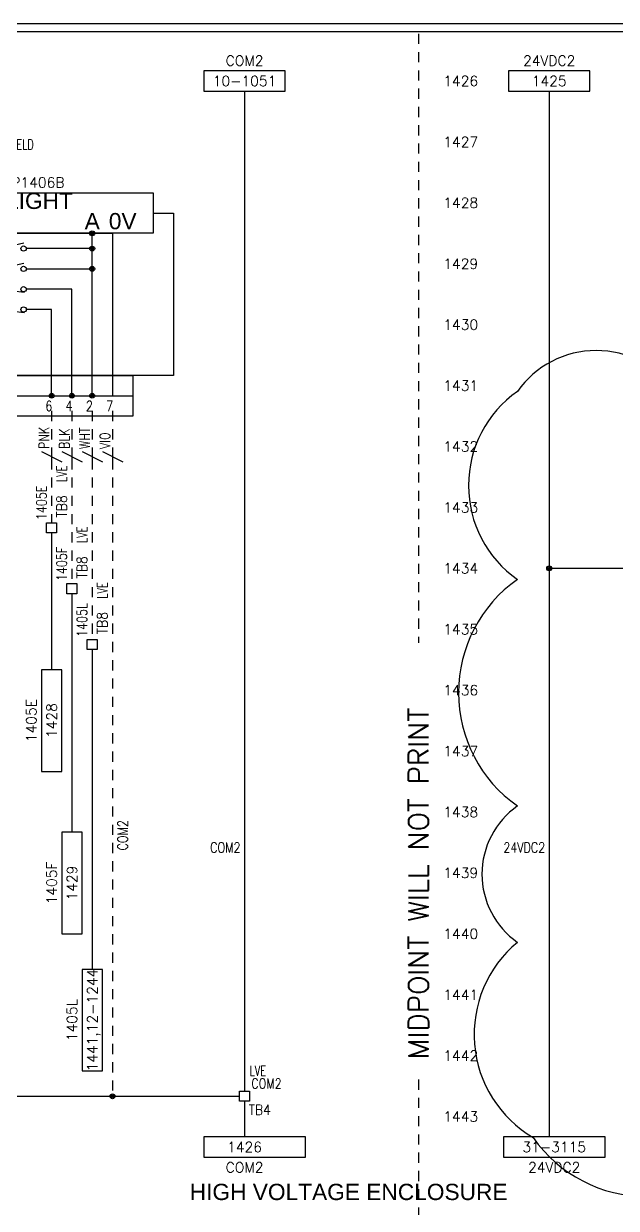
# Model space of a CAD drawing. Header units: inches. Extents: x 0 to 34.2, y 0 to 22.
# Drawn here: x 12.28 to 19.58, y 7.37 to 21.96 of the extents above; entities that cross this region are included whole.
import ezdxf
from ezdxf.enums import TextEntityAlignment as Align

# ---------------------------------------------------------------- set-up
doc = ezdxf.new("R2010")
doc.units = ezdxf.units.IN
doc.header["$MEASUREMENT"] = 0
doc.linetypes.add('HIDDEN2', pattern=[0.1875, 0.125, -0.0625])
for name, color, linetype in [('BLK_18AWG', 250, 'Continuous'), ('BLU_12AWG', 5, 'Continuous'), ('BLU_18AWG', 5, 'Continuous'), ('BLU_WHT_12AWG', 4, 'Continuous'), ('BLU_WHT_18AWG', 4, 'Continuous'), ('DESC', 150, 'Continuous'), ('LOC', 8, 'Continuous'), ('LOCBOX', 3, 'HIDDEN2'), ('MISC', 7, 'Continuous'), ('PNK_18AWG', 210, 'Continuous'), ('SYMS', 7, 'Continuous'), ('TAGS', 1, 'Continuous'), ('TERMS', 3, 'Continuous'), ('VIO_18AWG', 190, 'Continuous'), ('WHT_18AWG', 7, 'Continuous'), ('WIRENO', 3, 'Continuous'), ('WIREREF', 50, 'Continuous'), ('WIRES', 7, 'Continuous'), ('XREF', 7, 'Continuous')]:
    doc.layers.add(name, color=color, linetype=linetype)
doc.layers.add('MidPoint', color=210, linetype='HIDDEN2', plot=False)
doc.styles.add('Fields', font='simplex.shx', dxfattribs={"height": 0.185})
doc.styles.get("Standard").update_dxf_attribs({"font": 'arial.ttf'})
doc.styles.add('WD', font='romans.shx', dxfattribs={"height": 0.185})

# ---------------------------------------------------------------- blocks, each defined once
blk = doc.blocks.new('RG_Master_Ver_4_2_2')
at = {"color": 3}
blk.add_line((34.028, 21.856), (0.25, 21.856), dxfattribs=at)
blk.add_lwpolyline([(0, -0.044), (34.25, -0.044), (34.25, 21.956), (0, 21.956)], close=True, dxfattribs=at)
at = {"layer": 'MidPoint'}
for p, q in [((17.141, 21.831), (17.141, 14.331)), ((17.141, 8.956), (17.141, 1.581))]:
    blk.add_line(p, q, dxfattribs=at)
at = {"style": 'Fields'}
for tag, p in [('DESCRIPTION_3', (13.116, 1.307)), ('DRN_3', (15.472, 1.307)), ('CHK_3', (16.529, 1.307)), ('APP_3', (17.552, 1.307)), ('DATE_3', (18.829, 1.307)), ('CUSTOMER', (28.997, 1.214)), ('DRAWING_DESC', (32.229, 1.246)), ('DESCRIPTION_2', (13.116, 0.951)), ('DRN_2', (15.472, 0.951)), ('CHK_2', (16.529, 0.951)), ('APP_2', (17.552, 0.951)), ('DATE_2', (18.829, 0.951)), ('DRAWING_#', (32.125, 0.894)), ('SIZE', (30.715, 0.894)), ('REV', (33.543, 0.894)), ('PROJECT_#', (28.981, 0.581)), ('DESCRIPTION_1', (13.116, 0.596)), ('DRN_1', (15.472, 0.596)), ('CHK_1', (16.529, 0.596)), ('APP_1', (17.552, 0.596)), ('DATE_1', (18.829, 0.596)), ('DRN_BY', (30.875, 0.524)), ('CHK_BY', (31.762, 0.524)), ('APP_BY', (32.75, 0.524)), ('SCALE', (33.652, 0.524)), ('PROJECT_NAME', (29.021, 0.176)), ('SHEETNUM', (32.753, 0.176)), ('TTL_SHTS', (33.547, 0.176))]:
    blk.add_attdef(tag, text='', height=0.125, dxfattribs=at).set_placement(p, align=Align.CENTER)
at = {"style": 'Fields', "flags": 9}
blk.add_attdef('WD_TB', (9.953, 0.194), '', height=0.0638, dxfattribs=at)
at = {"layer": 'MidPoint', "insert": (17.016, 9.206), "char_height": 0.25, "attachment_point": 1, "rotation": 90, "style": 'Fields'}
blk.add_mtext_dynamic_manual_height_columns('MIDPOINT WILL NOT PRINT', width=5.375, gutter_width=0.575, heights=[0], dxfattribs=at)
blk = doc.blocks.new('WD_MLRH')
at = {"style": 'WD'}
blk.add_attdef('RUNGFIRST', text='', height=0.125, dxfattribs=at).set_placement((-0.25, 0), align=Align.MIDDLE_RIGHT)
at = {"style": 'WD', "flags": 1}
for tag, p in [('RUNGHORV', (-0.25, -0.127)), ('RUNGINC', (-0.25, -0.163)), ('WIREMODE', (-0.25, -0.281)), ('RUNGDIST', (-0.25, -0.2)), ('RUNGCNT', (-0.25, -0.237)), ('WIRE-START', (-0.25, -0.356)), ('WIRE-GSUF', (-0.25, -0.396)), ('PH3SPACE', (-0.25, -0.437)), ('WIREFMT', (-0.25, -0.321))]:
    blk.add_attdef(tag, text='', height=0.025, dxfattribs=at).set_placement(p, align=Align.RIGHT)
blk = doc.blocks.new('HA2D1_REF_1')
for p, q in [((0, 0.25), (0, 0)), ((1, 0.25), (0, 0.25)), ((1, 0), (1, 0.25)), ((0, 0), (1, 0))]:
    blk.add_line(p, q)
at = {"style": 'WD'}
for tag, p in [('DESC1', (0.5, 0.3125)), ('XREF', (0.5, 0.0625))]:
    blk.add_attdef(tag, text='', height=0.125, dxfattribs=at).set_placement(p, align=Align.CENTER)
at = {"style": 'WD', "flags": 1}
blk.add_attdef('SIGCODE', text='', height=0.125, dxfattribs=at).set_placement((0.5, -0.125), align=Align.CENTER)
blk = doc.blocks.new('HA2S1_REF_1')
for p, q in [((0, 0.25), (0, 0)), ((1.25, 0.25), (0, 0.25)), ((1.25, 0), (1.25, 0.25)), ((0, 0), (1.25, 0))]:
    blk.add_line(p, q)
at = {"style": 'WD', "flags": 1}
blk.add_attdef('SIGCODE', text='', height=0.125, dxfattribs=at).set_placement((0.625, 0.3125), align=Align.CENTER)
at = {"style": 'WD'}
for tag, p in [('XREF', (0.625, 0.0625)), ('DESC1', (0.625, -0.1875))]:
    blk.add_attdef(tag, text='', height=0.125, dxfattribs=at).set_placement(p, align=Align.CENTER)
blk = doc.blocks.new('WDDOT')
for radius in [0.03, 0.0187, 0.00929]:
    blk.add_circle((0, 0), radius)
blk = doc.blocks.new('WD_WNV')
at = {"linetype": 'Continuous', "style": 'WD', "width": 0.8}
blk.add_attdef('WIRENO', text='', height=0.125, dxfattribs=at).set_placement((-0.05, 0), align=Align.MIDDLE_RIGHT)
at = {"style": 'WD', "flags": 1}
for tag, p in [('W01USER', (-0.062, 0.094)), ('W02USER', (-0.062, 0.086)), ('W03USER', (-0.062, 0.078)), ('W04USER', (-0.062, 0.07)), ('W05USER', (-0.062, 0.062)), ('W06USER', (-0.062, 0.055)), ('W07USER', (-0.062, 0.047)), ('W08USER', (-0.062, 0.039)), ('W09USER', (-0.062, 0.031)), ('W10USER', (-0.062, 0.023))]:
    blk.add_attdef(tag, text='', height=0.005, dxfattribs=at).set_placement(p, align=Align.CENTER)
blk = doc.blocks.new('HTG11')
blk.add_line((-0.124, 0.007), (0.159, 0.071))
for centre in [(-0.155, 0), (0.155, 0)]:
    blk.add_circle(centre, 0.0322)
at = {"style": 'WD', "width": 0.7}
for tag, p in [('INST', (0, 0.779)), ('LOC', (0, 0.609)), ('DESC1', (0, 0.453)), ('DESC2', (0, 0.297)), ('XREF', (0, -0.236)), ('WDTAGALT', (0, -0.391))]:
    blk.add_attdef(tag, text='', height=0.125, dxfattribs=at).set_placement(p, align=Align.CENTER)
at = {"style": 'WD'}
blk.add_attdef('TAG1', text='', height=0.125, dxfattribs=at).set_placement((0, 0.141), align=Align.CENTER)
for tag, p in [('X2LINK', (0, 0.266)), ('X8LINK', (0, -0.062))]:
    blk.add_attdef(tag, p, '', height=0.01, dxfattribs=at)
for tag, p, height, flags in [('X4TERM01', (-0.188, 0), 0.0125, 1), ('FAMILY', (0.038, 0.037), 0.01, 9), ('CONTACT', (0.038, 0.02), 0.01, 1), ('X1TERM02', (0.188, 0), 0.0125, 1)]:
    blk.add_attdef(tag, p, '', height=height, dxfattribs=dict(at, flags=flags))
at = {"linetype": 'Continuous', "style": 'WD', "flags": 9}
for tag, p in [('CAT', (0.063, -0.007)), ('ASSYCODE', (0.062, -0.043)), ('MFG', (0.063, -0.027))]:
    blk.add_attdef(tag, text='', height=0.01, dxfattribs=at).set_placement(p, align=Align.CENTER)
at = {"linetype": 'Continuous', "style": 'WD', "flags": 8}
blk.add_attdef('TERM01', text='', height=0.125, dxfattribs=at).set_placement((-0.25, -0.031), align=Align.TOP_RIGHT)
blk.add_attdef('TERM02', text='', height=0.125, dxfattribs=at).set_placement((0.25, -0.031), align=Align.TOP_LEFT)
blk = doc.blocks.new('HTG12')
blk.add_line((-0.123, -0.003), (0.165, -0.035))
for centre in [(-0.155, 0), (0.155, 0)]:
    blk.add_circle(centre, 0.0322)
at = {"style": 'WD', "width": 0.7}
for tag, p in [('INST', (0, 0.732)), ('LOC', (0, 0.562)), ('DESC1', (0, 0.406)), ('DESC2', (0, 0.25)), ('XREF', (0, -0.236)), ('WDTAGALT', (0, -0.391))]:
    blk.add_attdef(tag, text='', height=0.125, dxfattribs=at).set_placement(p, align=Align.CENTER)
at = {"style": 'WD'}
blk.add_attdef('TAG1', text='', height=0.125, dxfattribs=at).set_placement((0, 0.094), align=Align.CENTER)
for tag, p in [('X2LINK', (0, 0.219)), ('X8LINK', (0, -0.062))]:
    blk.add_attdef(tag, p, '', height=0.01, dxfattribs=at)
for tag, p, height, flags in [('X4TERM01', (-0.188, 0), 0.0125, 1), ('FAMILY', (0.038, 0.037), 0.01, 9), ('CONTACT', (0.038, 0.02), 0.01, 1), ('X1TERM02', (0.188, 0), 0.0125, 1)]:
    blk.add_attdef(tag, p, '', height=height, dxfattribs=dict(at, flags=flags))
at = {"linetype": 'Continuous', "style": 'WD', "flags": 9}
for tag, p in [('CAT', (0.063, -0.007)), ('ASSYCODE', (0.063, -0.043)), ('MFG', (0.063, -0.027))]:
    blk.add_attdef(tag, text='', height=0.01, dxfattribs=at).set_placement(p, align=Align.CENTER)
at = {"linetype": 'Continuous', "style": 'WD', "flags": 8}
blk.add_attdef('TERM01', text='', height=0.125, dxfattribs=at).set_placement((-0.25, -0.031), align=Align.TOP_RIGHT)
blk.add_attdef('TERM02', text='', height=0.125, dxfattribs=at).set_placement((0.25, -0.031), align=Align.TOP_LEFT)
blk = doc.blocks.new('HPB1_BAN_EST_EZ')
for p, q in [((0.75, 0.25), (0.75, 2.25)), ((0.75, 2.25), (3, 2.25)), ((3, 2.25), (3, 0.25)), ((0.5, 0.25), (3.25, 0.25))]:
    blk.add_line(p, q)
for points in [[(0.25, 2.75), (3.5, 2.75), (3.5, 2.25), (0.25, 2.25)], [(0.5, 0.5), (3.25, 0.5), (3.25, 0), (0.5, 0)]]:
    blk.add_lwpolyline(points, close=True)
blk.add_lwpolyline([(3.5, 2.5), (3.75, 2.5), (3.75, 0.5), (0, 0.5), (0, 2.5), (0.25, 2.5)])
at = {"layer": 'WIRES'}
for p, q in [((1.25, 2.25), (1.25, 2.112)), ((2.75, 0.25), (2.75, 2.25)), ((1, 0.25), (1, 2.062)), ((1, 2.062), (1.562, 2.062)), ((2.75, 2.062), (1.938, 2.062)), ((1.25, 2.013), (1.25, 1.812)), ((1.25, 1.812), (1.562, 1.812)), ((1.938, 1.812), (2.75, 1.812)), ((1.25, 0.75), (1.25, 1.562)), ((1.25, 1.562), (1.562, 1.562)), ((2.5, 1.562), (1.938, 1.562)), ((2.5, 0.25), (2.5, 1.562)), ((1.5, 0.906), (1.5, 1.312)), ((1.5, 1.312), (1.562, 1.312)), ((2.25, 1.312), (1.938, 1.312)), ((2.25, 0.25), (2.25, 1.312)), ((1.75, 0.906), (1.5, 0.906)), ((1.75, 0.25), (1.75, 0.906)), ((1.5, 0.75), (1.25, 0.75)), ((1.5, 0.25), (1.5, 0.75))]:
    blk.add_line(p, q, dxfattribs=at)
blk.add_arc((1.25, 2.062), 0.05, 90, 270, dxfattribs=at)
at = {"layer": 'SYMS'}
for name, p in [('WDDOT', (1.25, 2.25)), ('WDDOT', (2.75, 2.25)), ('HTG11', (1.75, 2.062)), ('WDDOT', (2.75, 2.062)), ('HTG11', (1.75, 1.812)), ('WDDOT', (2.75, 1.812)), ('HTG12', (1.75, 1.562)), ('HTG12', (1.75, 1.312)), ('WDDOT', (1, 0.25)), ('WDDOT', (1.5, 0.25)), ('WDDOT', (1.75, 0.25)), ('WDDOT', (2.25, 0.25)), ('WDDOT', (2.5, 0.25)), ('WDDOT', (2.75, 0.25))]:
    blk.add_blockref(name, p, dxfattribs=at)
at = {"char_height": 0.2, "attachment_point": 1}
for s, width, insert in [('\\pxqc;EZ-LIGHT', 2.25, (0.75, 2.75)), ('\\pxqc;C', 0.25, (0.625, 2.5)), ('\\pxqc;B', 0.25, (1.125, 2.5)), ('\\pxqc;A', 0.25, (2.625, 2.5)), ('\\pxqc;0V', 0.25, (3, 2.5))]:
    blk.add_mtext_dynamic_manual_height_columns(s, width=width, gutter_width=1, heights=[0], dxfattribs=dict(at, insert=insert))
at = {"style": 'WD', "width": 0.7}
for tag, p in [('INST', (1.875, 3.451)), ('LOC', (1.875, 3.281)), ('DESC1', (1.875, 3.125)), ('DESC2', (1.875, 2.969)), ('XREF', (1.875, 2.406))]:
    blk.add_attdef(tag, text='', height=0.125, dxfattribs=at).set_placement(p, align=Align.CENTER)
at = {"style": 'WD'}
blk.add_attdef('TAG1', text='', height=0.125, dxfattribs=at).set_placement((1.875, 2.812), align=Align.CENTER)
for tag, p, height, flags in [('FAMILY', (2.08, 2.777), 0.01, 9), ('CONTACT', (2.08, 2.761), 0.01, 1), ('X8TERM03', (0.75, 0.062), 0.005, 1), ('X8TERM01', (1, 0.062), 0.005, 1), ('X8TERM05', (1.5, 0.062), 0.005, 1), ('X8TERM08', (1.75, 0.062), 0.005, 1), ('X8TERM06', (2.25, 0.062), 0.005, 1), ('X8TERM04', (2.5, 0.062), 0.005, 1), ('X8TERM02', (2.75, 0.062), 0.005, 1), ('X8TERM07', (3, 0.062), 0.005, 1)]:
    blk.add_attdef(tag, p, '', height=height, dxfattribs=dict(at, flags=flags))
at = {"style": 'WD', "flags": 9}
for tag, p in [('ASSYCODE', (2.105, 2.696)), ('MFG', (2.103, 2.714)), ('CAT', (2.105, 2.733))]:
    blk.add_attdef(tag, text='', height=0.01, dxfattribs=at).set_placement(p, align=Align.CENTER)
at = {"style": 'WD', "width": 0.8}
for tag, p in [('TERM03', (0.715, 0.188)), ('TERM01', (0.965, 0.188)), ('TERM05', (1.465, 0.188)), ('TERM08', (1.715, 0.188)), ('TERM06', (2.215, 0.188)), ('TERM04', (2.465, 0.188)), ('TERM02', (2.715, 0.188)), ('TERM07', (2.965, 0.188))]:
    blk.add_attdef(tag, text='', height=0.125, dxfattribs=at).set_placement(p, align=Align.TOP_CENTER)
blk = doc.blocks.new('HT0W01')
for p, q in [((-0.062, 0.062), (0.062, 0.062)), ((-0.062, -0.062), (-0.062, 0.062)), ((0.062, 0.062), (0.062, -0.062)), ((0.062, -0.062), (-0.062, -0.062))]:
    blk.add_line(p, q)
at = {"style": 'WD'}
for tag, p, width in [('INST', (0.062, 0.42), 0.7), ('LOC', (0.062, 0.25), 0.7), ('DESC1', (0.05, -0.385), 0.8)]:
    blk.add_attdef(tag, p, '', height=0.125, dxfattribs=dict(at, width=width))
at = {"linetype": 'Continuous', "style": 'WD', "width": 0.8, "flags": 8}
blk.add_attdef('WIRENO', text='', height=0.125, dxfattribs=at).set_placement((0, 0.094), align=Align.CENTER)
at = {"style": 'WD', "flags": 1}
for tag, p, height in [('X4TERM01', (-0.062, 0), 0.0125), ('X4TERMDESC01', (-0.055, -0.023), 0.025), ('X2TERMDESC01', (-0.006, 0.029), 0.025), ('STRIPSEQ', (0, 0), 0.00125), ('X2TERM01', (0, 0.062), 0.0125), ('X1TERMDESC01', (0.039, 0.007), 0.025), ('X1TERM01', (0.062, 0), 0.0125), ('LINKTERM', (0, -0.002), 0.00125), ('X8TERM01', (0, -0.062), 0.0125), ('X8TERMDESC01', (0, -0.054), 0.025)]:
    blk.add_attdef(tag, p, '', height=height, dxfattribs=at)
at = {"linetype": 'Continuous', "style": 'WD'}
for tag, p, height, width, flags in [('TAGSTRIP', (0.05, -0.229), 0.125, 0.9, 8), ('DESC2', (0.05, -0.541), 0.125, 0.8, 8), ('CAT', (0.213, -0.406), 0.109, 0.8, 1), ('DESC3', (0.05, -0.698), 0.125, 0.8, 8)]:
    blk.add_attdef(tag, p, '', height=height, dxfattribs=dict(at, width=width, flags=flags))
at = {"style": 'WD', "width": 0.7, "flags": 1}
blk.add_attdef('ASSYCODE', (0.062, -0.281), '', height=0.01, dxfattribs=at)
at = {"linetype": 'Continuous', "style": 'WD', "width": 0.8, "flags": 1}
blk.add_attdef('MFG', text='', height=0.109, dxfattribs=at).set_placement((0.088, -0.406), align=Align.RIGHT)
blk = doc.blocks.new('VT0W01')
for p, q in [((-0.062, 0.062), (0.062, 0.062)), ((-0.062, -0.062), (-0.062, 0.062)), ((0.062, 0.062), (0.062, -0.062)), ((0.062, -0.062), (-0.062, -0.062))]:
    blk.add_line(p, q)
at = {"style": 'WD'}
for tag, p, width in [('INST', (0.062, 0.42), 0.7), ('LOC', (0.062, 0.25), 0.7), ('DESC1', (0.05, -0.385), 0.8)]:
    blk.add_attdef(tag, p, '', height=0.125, dxfattribs=dict(at, width=width))
at = {"linetype": 'Continuous', "style": 'WD'}
for tag, p, height, width, flags in [('WIRENO', (0.062, 0.094), 0.125, 0.8, 8), ('TAGSTRIP', (0.05, -0.229), 0.125, 0.9, 8), ('DESC2', (0.05, -0.541), 0.125, 0.8, 8), ('CAT', (0.213, -0.406), 0.109, 0.8, 1), ('DESC3', (0.05, -0.698), 0.125, 0.8, 8)]:
    blk.add_attdef(tag, p, '', height=height, dxfattribs=dict(at, width=width, flags=flags))
at = {"style": 'WD', "flags": 1}
for tag, p, height in [('X4TERM01', (-0.062, 0), 0.0125), ('X4TERMDESC01', (-0.055, -0.023), 0.025), ('X2TERMDESC01', (-0.006, 0.029), 0.025), ('STRIPSEQ', (0, 0), 0.00125), ('X2TERM01', (0, 0.062), 0.0125), ('X1TERMDESC01', (0.039, -0.003), 0.025), ('X1TERM01', (0.062, 0), 0.0125), ('LINKTERM', (0, -0.002), 0.00125), ('X8TERM01', (0, -0.062), 0.0125), ('X8TERMDESC01', (0, -0.054), 0.025)]:
    blk.add_attdef(tag, p, '', height=height, dxfattribs=at)
at = {"style": 'WD', "width": 0.7, "flags": 1}
blk.add_attdef('ASSYCODE', (0.062, -0.281), '', height=0.01, dxfattribs=at)
at = {"linetype": 'Continuous', "style": 'WD', "width": 0.8, "flags": 1}
blk.add_attdef('MFG', text='', height=0.109, dxfattribs=at).set_placement((0.088, -0.406), align=Align.RIGHT)
blk = doc.blocks.new('VW02')
for p, q in [((-0.125, 0.062), (0.125, -0.062)), ((0, 0.031), (0, -0.031))]:
    blk.add_line(p, q)
at = {"style": 'WD', "width": 0.8}
blk.add_attdef('RATING1', (-0.031, 0.094), '', height=0.125, rotation=90, dxfattribs=at)
at = {"style": 'WD', "width": 0.7, "flags": 1}
for tag, p in [('INST', (-0.357, 0)), ('LOC', (-0.188, 0)), ('XREF', (0.3, -0.062)), ('DESC1', (0.456, -0.062)), ('DESC2', (0.613, -0.062))]:
    blk.add_attdef(tag, text='', height=0.125, rotation=90, dxfattribs=at).set_placement(p, align=Align.CENTER)
at = {"style": 'WD', "flags": 9}
blk.add_attdef('FAMILY', text='', height=0.01, rotation=90, dxfattribs=at).set_placement((-0.118, 0.023), align=Align.CENTER)
at = {"style": 'WD'}
for tag, p in [('X4LINK', (-0.125, 0)), ('X1LINK', (0.125, 0))]:
    blk.add_attdef(tag, p, '', height=0.01, dxfattribs=at)
at = {"style": 'WD', "flags": 1}
for tag, p in [('X2TERM01', (0, 0.031)), ('X8TERM01', (0, -0.031))]:
    blk.add_attdef(tag, p, '', height=0.0125, dxfattribs=at)
at = {"style": 'WD', "width": 0.8}
blk.add_attdef('TAG2', text='', height=0.125, rotation=90, dxfattribs=at).set_placement((-0.031, -0.031), align=Align.RIGHT)

msp = doc.modelspace()

# ---------------------------------------------------------------- linework, layer by layer
msp.add_lwpolyline([(18.359, 17.428, 0.520567), (18.359, 15.113, 0.520567), (18.359, 12.324, 0.520567), (18.359, 10.645, 0.520567), (18.554, 8.241, 0.520567), (21.344, 8.241, 0.520567), (23.561, 8.241, 0.520567), (25.471, 8.241, 0.520567), (28.591, 8.241, 0.520567), (31.145, 8.241, 0.520567), (33.466, 8.97, 0.520567), (33.466, 11.512, 0.520567), (33.466, 13.414, 0.520567), (33.466, 15.87, 0.520567), (32.676, 17.428, 0.520567), (30.982, 17.428, 0.520567), (28.33, 17.428, 0.520567), (25.593, 17.428, 0.520567), (23.124, 17.428, 0.520567), (20.296, 17.428, 0.520567)], format="xyb", close=True)
at = {"layer": 'BLK_18AWG', "linetype": 'HIDDEN2'}
for p, q in [((12.875, 17.188), (12.875, 16.656)), ((12.875, 16.594), (12.875, 15.062))]:
    msp.add_line(p, q, dxfattribs=at)
at = {"layer": 'BLU_12AWG'}
for p, q in [((18.75, 21.125), (18.75, 8.25)), ((24.562, 15.25), (18.75, 15.25))]:
    msp.add_line(p, q, dxfattribs=at)
at = {"layer": 'BLU_18AWG'}
for p, q in [((12.625, 15.688), (12.625, 14)), ((13.125, 14.25), (13.125, 10.312))]:
    msp.add_line(p, q, dxfattribs=at)
at = {"layer": 'BLU_WHT_12AWG'}
for p, q in [((15, 21.125), (15, 8.812)), ((9.25, 8.75), (14.938, 8.75)), ((15, 8.688), (15, 8.25))]:
    msp.add_line(p, q, dxfattribs=at)
at = {"layer": 'BLU_WHT_18AWG'}
msp.add_line((12.875, 14.938), (12.875, 12), dxfattribs=at)
at = {"layer": 'PNK_18AWG', "linetype": 'HIDDEN2'}
for p, q in [((12.625, 17.188), (12.625, 16.656)), ((12.625, 16.594), (12.625, 15.812))]:
    msp.add_line(p, q, dxfattribs=at)
at = {"layer": 'VIO_18AWG', "linetype": 'HIDDEN2'}
for p, q in [((13.375, 17.188), (13.375, 16.656)), ((13.375, 16.594), (13.375, 8.75))]:
    msp.add_line(p, q, dxfattribs=at)
at = {"layer": 'WHT_18AWG', "linetype": 'HIDDEN2'}
for p, q in [((13.125, 17.188), (13.125, 16.656)), ((13.125, 16.594), (13.125, 14.375))]:
    msp.add_line(p, q, dxfattribs=at)

# ---------------------------------------------------------------- block references
msp.add_blockref('RG_Master_Ver_4_2_2', (0, 0))
msp.add_blockref('WD_MLRH', (18.125, 21.25)).add_auto_attribs({'RUNGFIRST': '1426'})
at = {"layer": 'SYMS'}
ref = msp.add_blockref('HA2D1_REF_1', (14.5, 21.125), dxfattribs=at)
ref.add_attrib('XREF', '10-1051', dxfattribs={"layer": 'XREF', "height": 0.125, "style": 'WD'}).set_placement((15, 21.188), align=Align.CENTER)
ref.add_attrib('DESC1', 'COM2', dxfattribs={"layer": 'DESC', "height": 0.125, "style": 'WD'}).set_placement((15, 21.438), align=Align.CENTER)
ref = msp.add_blockref('HA2D1_REF_1', (18.25, 21.125), dxfattribs=at)
ref.add_attrib('XREF', '1425', dxfattribs={"layer": 'XREF', "height": 0.125, "style": 'WD'}).set_placement((18.75, 21.188), align=Align.CENTER)
ref.add_attrib('DESC1', '24VDC2', dxfattribs={"layer": 'DESC', "height": 0.125, "style": 'WD'}).set_placement((18.75, 21.438), align=Align.CENTER)
ref = msp.add_blockref('HPB1_BAN_EST_EZ', (10.375, 17.125), dxfattribs=at)
ref.add_attrib('TERM01', '1', dxfattribs={"layer": 'TERMS', "height": 0.125, "style": 'WD', "width": 0.8}).set_placement((11.34, 17.312), align=Align.TOP_CENTER)
ref.add_attrib('TERM02', '2', dxfattribs={"layer": 'TERMS', "height": 0.125, "style": 'WD', "width": 0.8}).set_placement((13.09, 17.312), align=Align.TOP_CENTER)
ref.add_attrib('TERM03', '3', dxfattribs={"layer": 'TERMS', "height": 0.125, "style": 'WD', "width": 0.8}).set_placement((11.09, 17.312), align=Align.TOP_CENTER)
ref.add_attrib('TERM04', '4', dxfattribs={"layer": 'TERMS', "height": 0.125, "style": 'WD', "width": 0.8}).set_placement((12.84, 17.312), align=Align.TOP_CENTER)
ref.add_attrib('TERM05', '5', dxfattribs={"layer": 'TERMS', "height": 0.125, "style": 'WD', "width": 0.8}).set_placement((11.84, 17.312), align=Align.TOP_CENTER)
ref.add_attrib('TERM06', '6', dxfattribs={"layer": 'TERMS', "height": 0.125, "style": 'WD', "width": 0.8}).set_placement((12.59, 17.312), align=Align.TOP_CENTER)
ref.add_attrib('TERM07', '7', dxfattribs={"layer": 'TERMS', "height": 0.125, "style": 'WD', "width": 0.8}).set_placement((13.34, 17.312), align=Align.TOP_CENTER)
ref.add_attrib('TERM08', '8', dxfattribs={"layer": 'TERMS', "height": 0.125, "style": 'WD', "width": 0.8}).set_placement((12.09, 17.312), align=Align.TOP_CENTER)
ref.add_attrib('TAG1', 'ESTOP1406B', dxfattribs={"layer": 'TAGS', "height": 0.125, "style": 'WD'}).set_placement((12.25, 19.938), align=Align.CENTER)
ref.add_attrib('LOC', 'FIELD', dxfattribs={"layer": 'LOC', "height": 0.125, "style": 'WD', "width": 0.7}).set_placement((12.25, 20.406), align=Align.CENTER)
ref = msp.add_blockref('VW02', (12.625, 16.625), dxfattribs=at)
ref.add_attrib('RATING1', 'PNK', (12.594, 16.719), dxfattribs={"layer": 'MISC', "height": 0.125, "rotation": 90, "style": 'WD', "width": 0.8})
ref = msp.add_blockref('VW02', (12.875, 16.625), dxfattribs=at)
ref.add_attrib('RATING1', 'BLK', (12.844, 16.719), dxfattribs={"layer": 'MISC', "height": 0.125, "rotation": 90, "style": 'WD', "width": 0.8})
ref = msp.add_blockref('VW02', (13.125, 16.625), dxfattribs=at)
ref.add_attrib('RATING1', 'WHT', (13.094, 16.719), dxfattribs={"layer": 'MISC', "height": 0.125, "rotation": 90, "style": 'WD', "width": 0.8})
ref = msp.add_blockref('VW02', (13.375, 16.625), dxfattribs=at)
ref.add_attrib('RATING1', 'VIO', (13.344, 16.719), dxfattribs={"layer": 'MISC', "height": 0.125, "rotation": 90, "style": 'WD', "width": 0.8})
ref = msp.add_blockref('VT0W01', (12.625, 15.75), dxfattribs=at)
ref.add_attrib('LOC', 'LVE', (12.812, 16.312), dxfattribs={"layer": 'LOC', "height": 0.125, "rotation": 90, "style": 'WD', "width": 0.7})
ref.add_attrib('WIRENO', '1405E', (12.562, 15.844), dxfattribs={"layer": 'WIREREF', "linetype": 'Continuous', "height": 0.125, "rotation": 90, "style": 'WD', "width": 0.8, "flags": 8})
ref.add_attrib('TAGSTRIP', 'TB8', (12.812, 15.875), dxfattribs={"layer": 'TAGS', "linetype": 'Continuous', "height": 0.125, "rotation": 90, "style": 'WD', "width": 0.9, "flags": 8})
ref = msp.add_blockref('VT0W01', (12.875, 15), dxfattribs=at)
ref.add_attrib('LOC', 'LVE', (13.062, 15.562), dxfattribs={"layer": 'LOC', "height": 0.125, "rotation": 90, "style": 'WD', "width": 0.7})
ref.add_attrib('WIRENO', '1405F', (12.812, 15.094), dxfattribs={"layer": 'WIREREF', "linetype": 'Continuous', "height": 0.125, "rotation": 90, "style": 'WD', "width": 0.8, "flags": 8})
ref.add_attrib('TAGSTRIP', 'TB8', (13.062, 15.125), dxfattribs={"layer": 'TAGS', "linetype": 'Continuous', "height": 0.125, "rotation": 90, "style": 'WD', "width": 0.9, "flags": 8})
for p in [(18.75, 15.25), (13.375, 8.75)]:
    msp.add_blockref('WDDOT', p, dxfattribs=at)
ref = msp.add_blockref('VT0W01', (13.125, 14.312), dxfattribs=at)
ref.add_attrib('LOC', 'LVE', (13.312, 14.875), dxfattribs={"layer": 'LOC', "height": 0.125, "rotation": 90, "style": 'WD', "width": 0.7})
ref.add_attrib('WIRENO', '1405L', (13.062, 14.406), dxfattribs={"layer": 'WIREREF', "linetype": 'Continuous', "height": 0.125, "rotation": 90, "style": 'WD', "width": 0.8, "flags": 8})
ref.add_attrib('TAGSTRIP', 'TB8', (13.312, 14.438), dxfattribs={"layer": 'TAGS', "linetype": 'Continuous', "height": 0.125, "rotation": 90, "style": 'WD', "width": 0.9, "flags": 8})
ref = msp.add_blockref('HA2S1_REF_1', (12.75, 12.75), dxfattribs=dict(at, rotation=90))
ref.add_attrib('XREF', '1428', dxfattribs={"layer": 'XREF', "height": 0.125, "rotation": 90, "style": 'WD'}).set_placement((12.688, 13.375), align=Align.CENTER)
ref.add_attrib('DESC1', '1405E', dxfattribs={"layer": 'DESC', "height": 0.125, "rotation": 90, "style": 'WD'}).set_placement((12.438, 13.375), align=Align.CENTER)
ref = msp.add_blockref('HA2S1_REF_1', (13, 10.75), dxfattribs=dict(at, rotation=90))
ref.add_attrib('XREF', '1429', dxfattribs={"layer": 'XREF', "height": 0.125, "rotation": 90, "style": 'WD'}).set_placement((12.938, 11.375), align=Align.CENTER)
ref.add_attrib('DESC1', '1405F', dxfattribs={"layer": 'DESC', "height": 0.125, "rotation": 90, "style": 'WD'}).set_placement((12.688, 11.375), align=Align.CENTER)
ref = msp.add_blockref('HA2S1_REF_1', (13.25, 9.062), dxfattribs=dict(at, rotation=90))
ref.add_attrib('XREF', '1441,12-1244', dxfattribs={"layer": 'XREF', "height": 0.125, "rotation": 90, "style": 'WD'}).set_placement((13.188, 9.688), align=Align.CENTER)
ref.add_attrib('DESC1', '1405L', dxfattribs={"layer": 'DESC', "height": 0.125, "rotation": 90, "style": 'WD'}).set_placement((12.938, 9.688), align=Align.CENTER)
ref = msp.add_blockref('HT0W01', (15, 8.75), dxfattribs=at)
ref.add_attrib('LOC', 'LVE', (15.062, 9), dxfattribs={"layer": 'LOC', "height": 0.125, "style": 'WD', "width": 0.7})
ref.add_attrib('WIRENO', 'COM2', dxfattribs={"layer": 'WIREREF', "linetype": 'Continuous', "height": 0.125, "style": 'WD', "width": 0.8, "flags": 8}).set_placement((15.27, 8.844), align=Align.CENTER)
ref.add_attrib('TAGSTRIP', 'TB4', (15.05, 8.521), dxfattribs={"layer": 'TAGS', "linetype": 'Continuous', "height": 0.125, "style": 'WD', "width": 0.9, "flags": 8})
ref = msp.add_blockref('HA2S1_REF_1', (14.5, 8), dxfattribs=at)
ref.add_attrib('XREF', '1426', dxfattribs={"layer": 'XREF', "height": 0.125, "style": 'WD'}).set_placement((15, 8.062), align=Align.CENTER)
ref.add_attrib('DESC1', 'COM2', dxfattribs={"layer": 'DESC', "height": 0.125, "style": 'WD'}).set_placement((15, 7.812), align=Align.CENTER)
ref = msp.add_blockref('HA2S1_REF_1', (18.188, 8), dxfattribs=at)
ref.add_attrib('XREF', '31-3115', dxfattribs={"layer": 'XREF', "height": 0.125, "style": 'WD'}).set_placement((18.812, 8.062), align=Align.CENTER)
ref.add_attrib('DESC1', '24VDC2', dxfattribs={"layer": 'DESC', "height": 0.125, "style": 'WD'}).set_placement((18.812, 7.812), align=Align.CENTER)
at = {"layer": 'WIRENO'}
ref = msp.add_blockref('WD_WNV', (8.125, 14.748), dxfattribs=dict(at, rotation=90))
ref.add_attrib('WIRENO', 'COM2', dxfattribs={"linetype": 'Continuous', "height": 0.125, "rotation": 90, "style": 'WD', "width": 0.8}).set_placement((13.5, 12.15), align=Align.MIDDLE_RIGHT)
ref = msp.add_blockref('WD_WNV', (15, 11.812), dxfattribs=at)
ref.add_attrib('WIRENO', 'COM2', dxfattribs={"linetype": 'Continuous', "height": 0.125, "style": 'WD', "width": 0.8}).set_placement((14.95, 11.812), align=Align.MIDDLE_RIGHT)
ref = msp.add_blockref('WD_WNV', (18.75, 11.812), dxfattribs=at)
ref.add_attrib('WIRENO', '24VDC2', dxfattribs={"linetype": 'Continuous', "height": 0.125, "style": 'WD', "width": 0.8}).set_placement((18.7, 11.812), align=Align.MIDDLE_RIGHT)

# ---------------------------------------------------------------- texts
at = {"style": 'WD'}
for s, p in [('1427', (17.875, 20.5)), ('1428', (17.875, 19.75)), ('1429', (17.875, 19)), ('1430', (17.875, 18.25)), ('1431', (17.875, 17.5)), ('1432', (17.875, 16.75)), ('1433', (17.875, 16)), ('1434', (17.875, 15.25)), ('1435', (17.875, 14.5)), ('1436', (17.875, 13.75)), ('1437', (17.875, 13)), ('1438', (17.875, 12.25)), ('1439', (17.875, 11.5)), ('1440', (17.875, 10.75)), ('1441', (17.875, 10)), ('1442', (17.875, 9.25)), ('1443', (17.875, 8.5))]:
    msp.add_text(s, height=0.125, dxfattribs=at).set_placement(p, align=Align.MIDDLE_RIGHT)
at = {"layer": 'LOCBOX'}
msp.add_text('HIGH VOLTAGE ENCLOSURE', height=0.2, dxfattribs=at).set_placement((16.281, 7.412), align=Align.BOTTOM_CENTER)

doc.saveas('drawing.dxf')
